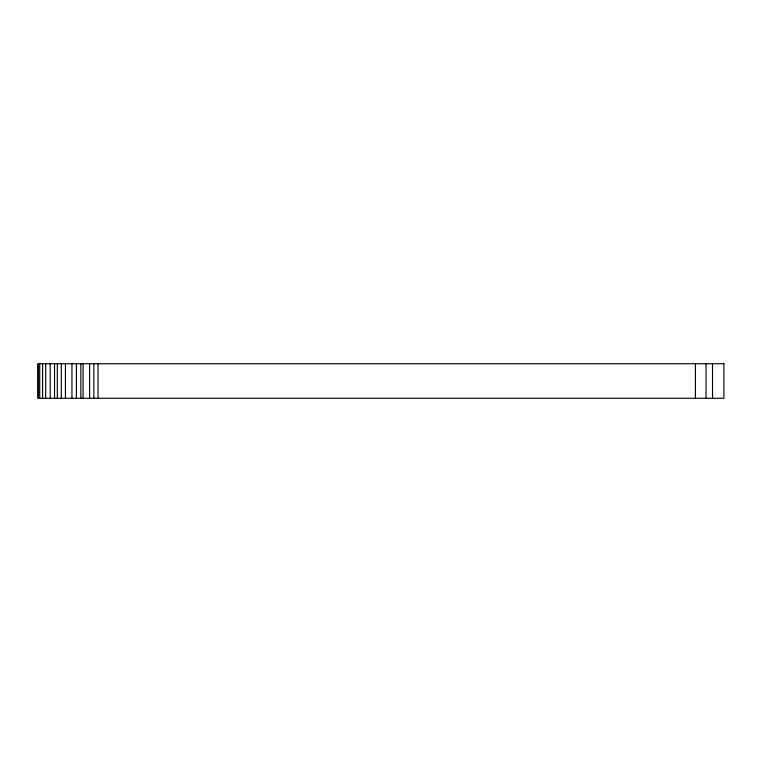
<?xml version="1.0" encoding="UTF-8"?>
<svg xmlns="http://www.w3.org/2000/svg" width="762" height="762" viewBox="0 0 762 762"><rect width="100%" height="100%" fill="white"/><g stroke="black" fill="none" stroke-linecap="round" stroke-linejoin="round"><path stroke-width="1.14" d="M712.518 363.722L712.518 398.278M706.05 363.722L706.05 398.278M695.411 363.722L695.411 398.278M98.041 363.722L98.041 398.278M93.869 363.722L93.869 398.278M89.64 363.722L89.64 398.278M83.077 363.722L83.077 398.278M80.848 363.722L80.848 398.278M76.391 363.722L76.391 398.278M71.952 363.722L71.952 398.278M65.446 363.722L65.446 398.278M61.293 363.722L61.293 398.278M57.341 363.722L57.341 398.278M54.531 363.722L54.531 398.278M50.206 363.722L50.206 398.278M45.701 363.722L45.701 398.278M42.596 363.722L42.596 398.278M39.719 363.722L39.719 398.278M38.462 363.722L38.462 398.278M38.243 363.722L38.243 398.278M723.9 363.722L38.1 363.722L38.129 398.278L723.9 398.278L723.9 363.722"/></g></svg>
